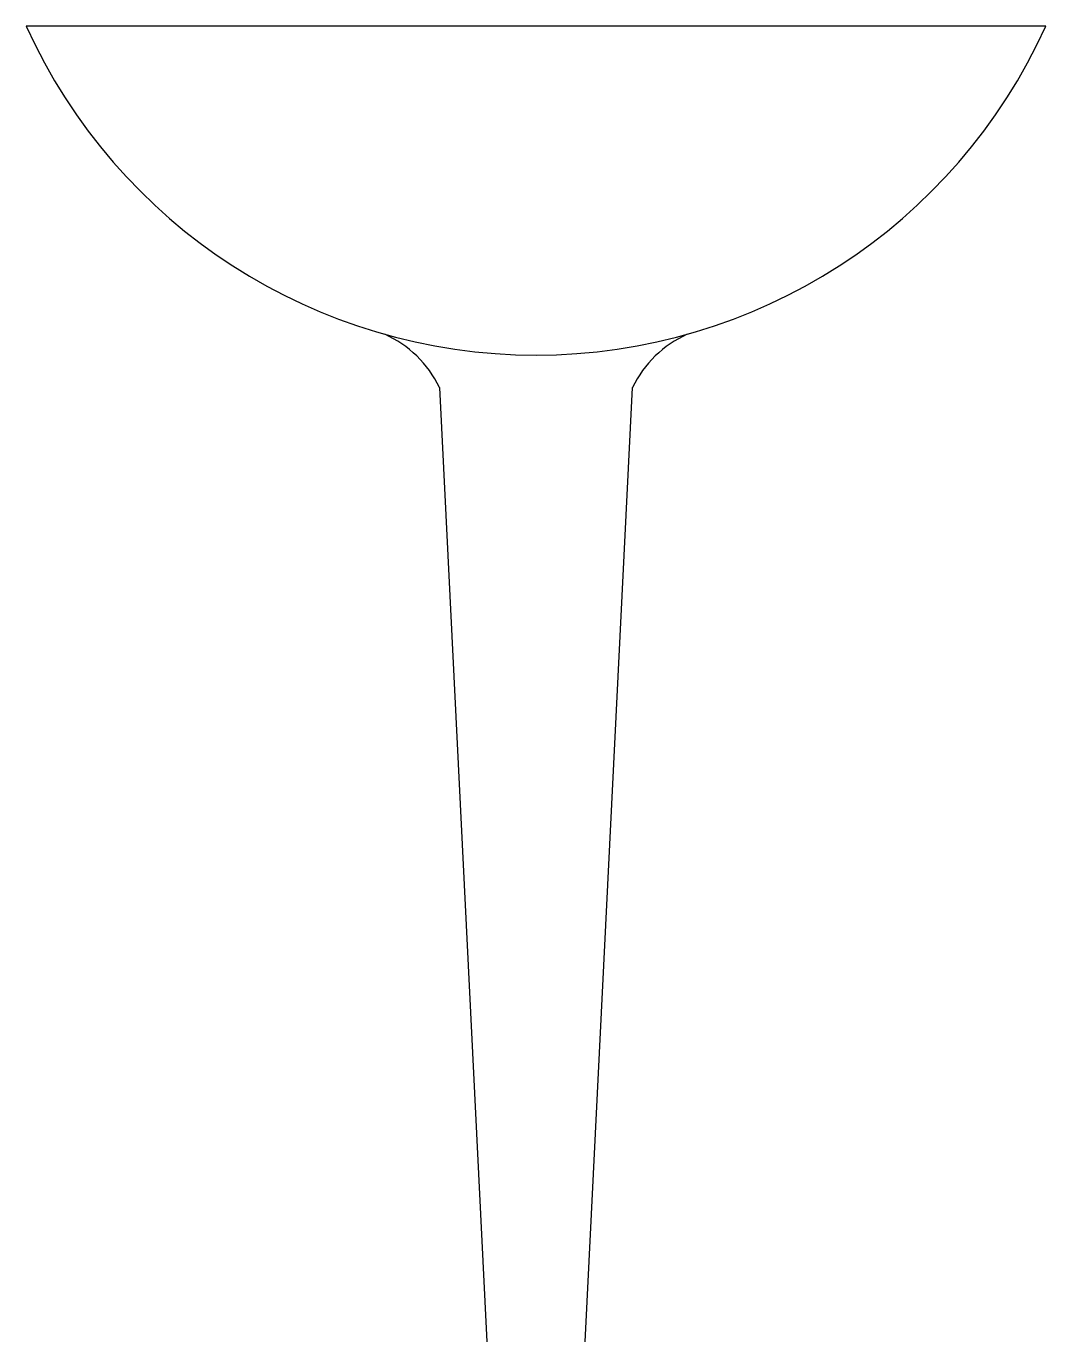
# Model space of a CAD drawing. Extents: x 3662.702 to 3663.322, y 4008.666 to 4009.466.
import ezdxf

# ---------------------------------------------------------------- set-up
doc = ezdxf.new("R2010")
doc.units = 0
doc.layers.get('0').update_dxf_attribs({"linetype": 'CONTINUOUS'})

msp = doc.modelspace()

# ---------------------------------------------------------------- linework, layer by layer
at = {"color": 0}
for p, q in [((3663.32226, 4009.4664), (3662.70226, 4009.4664)), ((3662.95349, 4009.24675), (3662.98226, 4008.6664)), ((3663.04226, 4008.6664), (3663.07102, 4009.24675))]:
    msp.add_line(p, q, dxfattribs=at)
for centre, radius, start, end in [((3663.01226, 4009.60665), 0.34025, 204.34292, 335.65708), ((3662.89305, 4009.21785), 0.067, 25.5601, 66.06057), ((3663.13146, 4009.21785), 0.067, 113.93943, 154.4399)]:
    msp.add_arc(centre, radius, start, end, dxfattribs=at)

doc.saveas('drawing.dxf')
